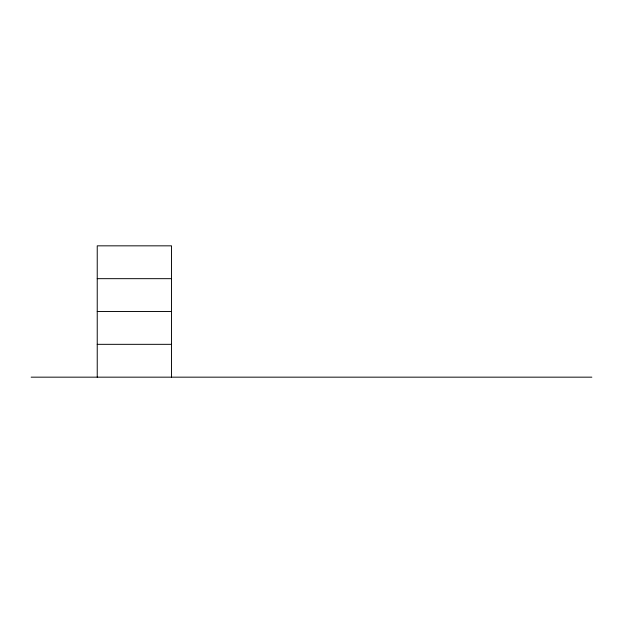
<?xml version="1.0" encoding="UTF-8"?>
<svg xmlns="http://www.w3.org/2000/svg" width="623" height="623" viewBox="0 0 623 623"><rect width="100%" height="100%" fill="white"/><g stroke="black" fill="none" stroke-linecap="round" stroke-linejoin="round"><path stroke-width="0.93" d="M97.235 278.668L171.535 278.668M97.235 311.5L171.535 311.5M97.235 344.332L171.535 344.332M31.15 377.164L591.85 377.164M171.535 377.164L171.535 245.836L97.235 245.836L97.235 377.164"/></g></svg>
